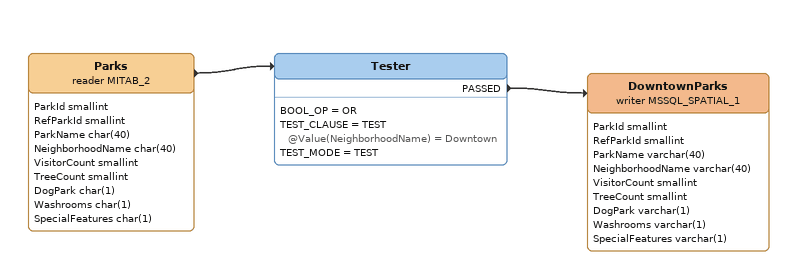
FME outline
Parks (reader MITAB_2)
    attributes: ParkId smallint, RefParkId smallint, ParkName char(40), NeighborhoodName char(40), VisitorCount smallint, TreeCount smallint, DogPark char(1), Washrooms char(1), SpecialFeatures char(1)
    -> Tester
Tester
    BOOL_OP = OR
    TEST_CLAUSE = TEST @Value(NeighborhoodName) = Downtown
    TEST_MODE = TEST
    PASSED -> DowntownParks (writer MSSQL_SPATIAL_1)
DowntownParks (writer MSSQL_SPATIAL_1)
    attributes: ParkId smallint, RefParkId smallint, ParkName varchar(40), NeighborhoodName varchar(40), VisitorCount smallint, TreeCount smallint, DogPark varchar(1), Washrooms varchar(1), SpecialFeatures varchar(1)
